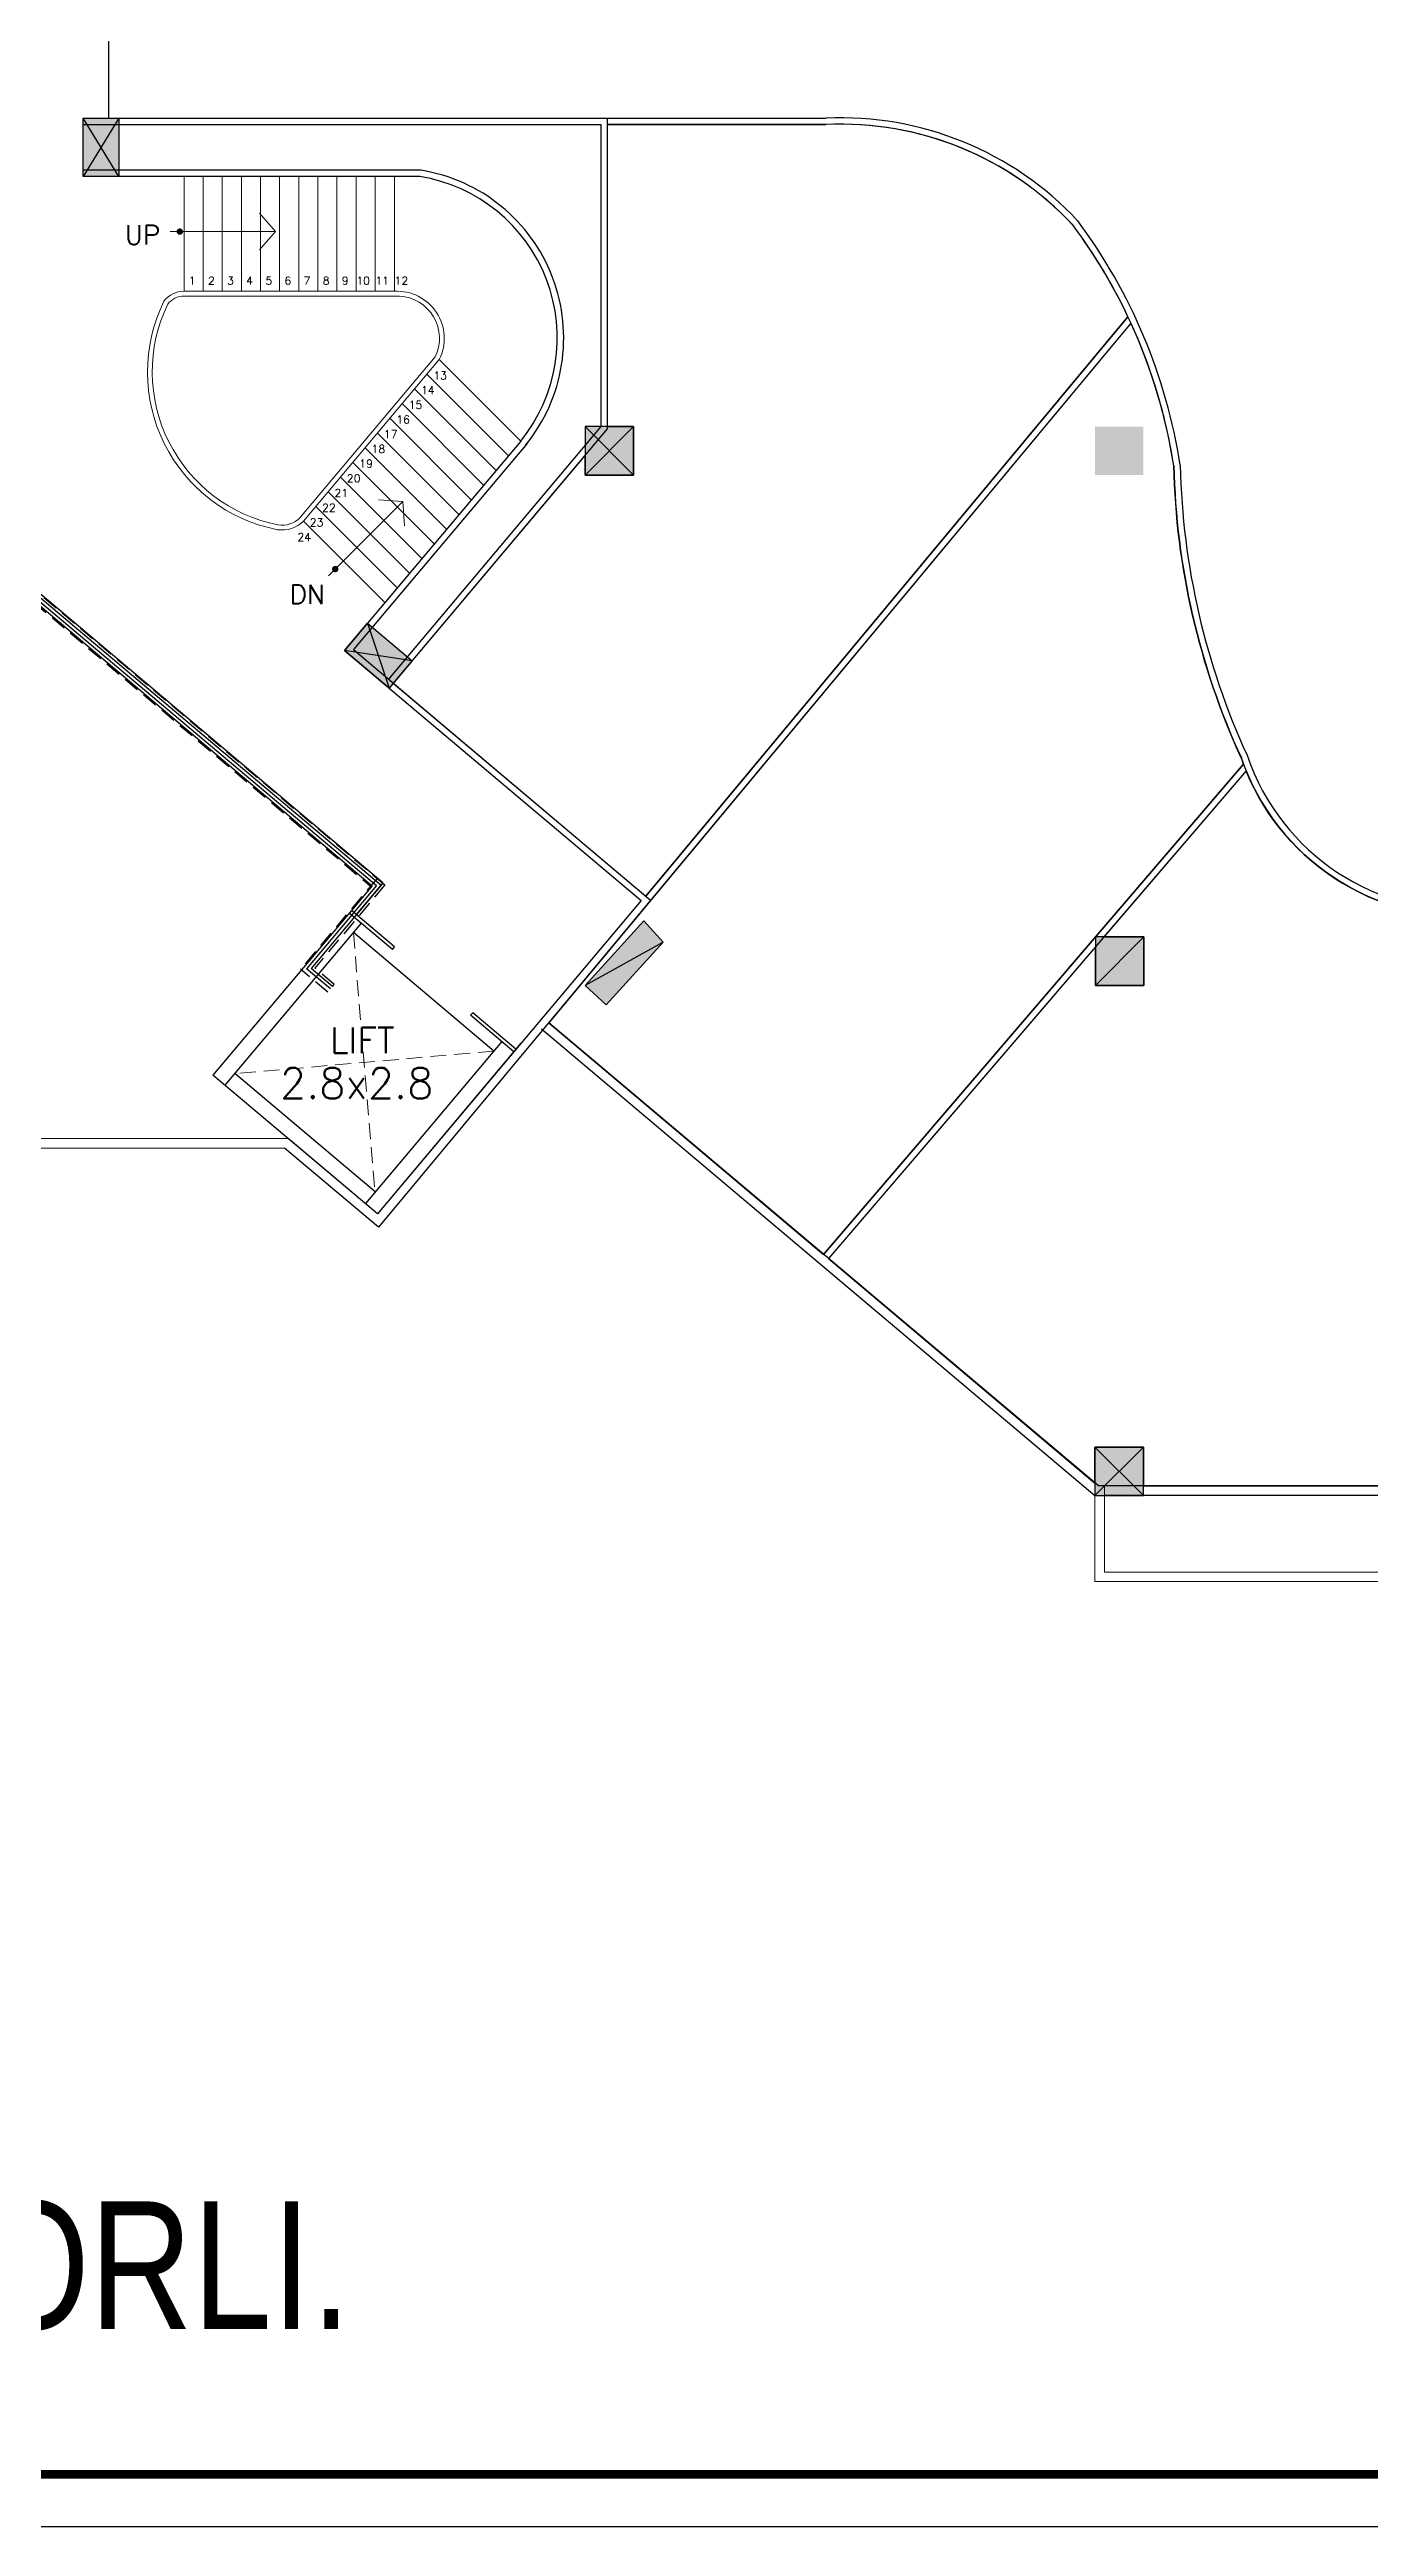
# Model space of a CAD drawing. Extents: x -14054 to 906348, y -36965 to 188562.
# Drawn here: x 480021 to 500733, y 60442 to 99286 of the extents above; entities that cross this region are included whole.
import ezdxf
from ezdxf.enums import TextEntityAlignment as Align

# ---------------------------------------------------------------- set-up
doc = ezdxf.new("R2010")
doc.units = 0
doc.header["$LTSCALE"] = 1000
doc.header["$MEASUREMENT"] = 0
doc.linetypes.add('HIDDEN', pattern=[0.375, 0.25, -0.125])
for name, color, linetype in [('BOR', 5, 'CONTINUOUS'), ('COL', 5, 'CONTINUOUS'), ('DIM1', 4, 'CONTINUOUS'), ('GLASS', 9, 'CONTINUOUS'), ('RETWALL', 7, 'CONTINUOUS'), ('SOLID', 252, 'CONTINUOUS')]:
    doc.layers.add(name, color=color, linetype=linetype)
for name, color, linetype, lineweight in [('HIDDEN', 7, 'HIDDEN', 15), ('STAIR', 4, 'CONTINUOUS', 15), ('TEXT', 3, 'CONTINUOUS', 15), ('WALL', 2, 'CONTINUOUS', 30), ('WIN', 6, 'CONTINUOUS', 9)]:
    doc.layers.add(name, color=color, linetype=linetype, lineweight=lineweight)
doc.styles.add('ROMAN', font='ROMANS')
doc.styles.add('ROMANS', font='ROMANS.shx', dxfattribs={"height": 350})
doc.styles.add('SW1', font='arial.ttf')

# ---------------------------------------------------------------- blocks, each defined once
blk = doc.blocks.new('*U46')
at = {"layer": 'SOLID'}
for points in [[(488424.06, 92613.15), (489184.06, 92613.15), (489184.06, 93373.15), (488424.06, 93373.15)], [(496424.06, 92613.15), (497184.06, 92613.15), (497184.06, 93373.15), (496424.06, 93373.15)], [(489650, 85289.94), (489346.04, 85624.58), (488423.7, 84609.15), (488756.8, 84306.59)], [(496434.06, 84609.15), (497194.06, 84609.15), (497194.06, 85369.15), (496434.06, 85369.15)], [(496424.06, 76609.15), (497184.06, 76609.15), (497184.06, 77369.15), (496424.06, 77369.15)]]:
    blk.add_hatch(color=256, dxfattribs=at).paths.add_polyline_path(points)
at = {"layer": 'BOR', "color": 2, "ltscale": 140}
blk.add_lwpolyline([(432315.25, 139976.49), (432315.25, 60441.6), (539703.42, 60441.6), (539703.42, 139976.49)], close=True, dxfattribs=at)
at = {"layer": 'BOR', "ltscale": 140, "const_width": 136.54}
blk.add_lwpolyline([(538884.16, 61260.85), (433134.5, 61260.85), (433134.5, 139157.23), (538884.16, 139157.23)], close=True, dxfattribs=at)
at = {"layer": 'COL', "color": 7}
for p, q in [((481111.06, 98209.15), (480551.06, 97294.15)), ((481111.06, 97294.15), (480551.06, 98209.15)), ((489184.06, 93373.15), (488424.06, 92613.15)), ((488424.06, 93373.15), (489184.06, 92613.15)), ((485010.46, 90290.92), (485349.19, 89273.04)), ((485710.09, 89701.23), (484649.56, 89862.73)), ((489650, 85289.94), (488423.7, 84609.15)), ((497194.06, 85369.15), (496434.06, 84609.15)), ((497184.06, 77369.15), (496424.06, 76609.15)), ((496424.06, 77369.15), (497184.06, 76609.15))]:
    blk.add_line(p, q, dxfattribs=at)
at = {"layer": 'COL'}
for points in [[(480551.06, 98209.15), (481111.06, 98209.15), (481111.06, 97294.15), (480551.06, 97294.15)], [(488424.06, 92613.15), (489184.06, 92613.15), (489184.06, 93373.15), (488424.06, 93373.15)], [(484649.56, 89862.73), (485010.46, 90290.92), (485710.09, 89701.23), (485349.19, 89273.04)], [(489650, 85289.94), (489346.04, 85624.58), (488423.7, 84609.15), (488756.8, 84306.59)], [(496434.06, 84609.15), (497194.06, 84609.15), (497194.06, 85369.15), (496434.06, 85369.15)], [(496424.06, 76609.15), (497184.06, 76609.15), (497184.06, 77369.15), (496424.06, 77369.15)]]:
    blk.add_lwpolyline(points, close=True, dxfattribs=at)
at = {"layer": 'DIM1', "linetype": 'HIDDEN'}
for p, q in [((477480.06, 92553.84), (485058.39, 86166.45)), ((477639.06, 92627.77), (485282.38, 86185.6)), ((485160.81, 86288.07), (483960.19, 84862.32)), ((485282.38, 86185.6), (484184.23, 84881.52)), ((484385.76, 84503.94), (483960.19, 84862.32)), ((484488.18, 84625.57), (484184.23, 84881.52)), ((484461.13, 84593.44), (484488.18, 84625.57))]:
    blk.add_line(p, q, dxfattribs=at)
at = {"layer": 'GLASS', "color": 9, "linetype": 'Continuous'}
for p, q in [((484758.51, 85783.95), (482584.58, 83202.36)), ((484912.02, 85584.87), (482772.48, 83044.13)), ((485402.19, 85172.1), (484724.12, 85743.1)), ((485436.59, 85212.95), (484758.51, 85783.95)), ((486993.98, 83580.35), (484788.19, 85437.82)), ((485402.19, 85172.1), (485436.59, 85212.95)), ((486627.63, 84140.17), (486662.03, 84181.02)), ((487305.71, 83569.17), (486627.63, 84140.17)), ((487340.11, 83610.02), (486662.03, 84181.02)), ((487117.81, 83727.4), (484978.27, 81186.65)), ((487340.11, 83610.02), (485166.17, 81028.42)), ((485166.17, 81028.42), (482584.58, 83202.36)), ((485133.08, 81370.49), (482927.29, 83227.96))]:
    blk.add_line(p, q, dxfattribs=at)
at = {"layer": 'HIDDEN'}
for p, q in [((484788.19, 85437.82), (485129.64, 81366.4)), ((486993.98, 83580.35), (482923.85, 83223.88))]:
    blk.add_line(p, q, dxfattribs=at)
at = {"layer": 'RETWALL', "color": 1, "linetype": 'Continuous'}
for p, q in [((477547.06, 92584.99), (485152.78, 86174.52)), ((477597.06, 92608.24), (485223.21, 86180.54)), ((485152.78, 86174.52), (484054.6, 84870.41)), ((485223.21, 86180.54), (484125.05, 84876.45)), ((484428.92, 84555.19), (484054.6, 84870.41)), ((484461.13, 84593.44), (484125.05, 84876.45))]:
    blk.add_line(p, q, dxfattribs=at)
at = {"layer": 'SOLID'}
for points in [[(481111.06, 97294.15), (480551.06, 97294.15), (481111.06, 98209.15), (480551.06, 98209.15)], [(485710.09, 89701.23), (485349.19, 89273.04), (485010.46, 90290.92), (484649.56, 89862.73)]]:
    blk.add_solid(points, dxfattribs=at)
at = {"layer": 'STAIR'}
for p, q in [((482131.81, 95494.6), (482131.81, 97294.15)), ((482431.81, 95494.6), (482431.81, 97294.15)), ((482731.81, 95494.6), (482731.81, 97294.15)), ((483031.81, 95494.6), (483031.81, 97294.15)), ((483331.81, 95494.6), (483331.81, 97294.15)), ((483631.81, 95494.6), (483631.81, 97294.15)), ((483931.81, 95494.6), (483931.81, 97294.15)), ((484231.81, 95494.6), (484231.81, 97294.15)), ((484531.81, 95494.6), (484531.81, 97294.15)), ((484831.81, 95494.6), (484831.81, 97294.15)), ((485131.81, 95494.6), (485131.81, 97294.15)), ((485431.81, 95494.6), (485431.81, 97294.15)), ((486137.2, 94423.9), (487414.7, 93146.4)), ((485943.3, 94193.54), (487220.76, 92916.08)), ((485555.4, 93732.91), (486832.86, 92455.45)), ((485749.35, 93963.23), (487026.81, 92685.77)), ((485167.51, 93272.28), (486444.97, 91994.82)), ((485361.45, 93502.59), (486638.91, 92225.13)), ((484973.56, 93041.96), (486251.02, 91764.5)), ((484585.66, 92581.33), (485863.13, 91303.87)), ((484779.61, 92811.64), (486057.07, 91534.18)), ((484197.77, 92120.69), (485475.23, 90843.23)), ((484391.72, 92351.01), (485669.18, 91073.55)), ((484003.82, 91890.38), (485281.28, 90612.92)), ((487417.92, 83702.42), (485166.17, 81028.42))]:
    blk.add_line(p, q, dxfattribs=at)
at = {"layer": 'STAIR', "linetype": 'Continuous'}
for p, q in [((483565.22, 96431), (481915.22, 96431)), ((485565.36, 92199.3), (484398.63, 91032.58))]:
    blk.add_line(p, q, dxfattribs=at)
at = {"layer": 'STAIR', "linetype": 'Continuous', "const_width": 50}
for points in [[(482040.22, 96431, 1), (482090.22, 96431, 1)], [(484487.02, 91120.97, 1), (484522.38, 91156.32, 1)]]:
    blk.add_lwpolyline(points, format="xyb", close=True, dxfattribs=at)
at = {"layer": 'STAIR', "linetype": 'Continuous'}
for points in [[(483315.22, 96143.32), (483565.22, 96431), (483315.22, 96718.68)], [(485592, 91819.11), (485565.36, 92199.3), (485185.16, 92225.95)]]:
    blk.add_lwpolyline(points, dxfattribs=at)
at = {"layer": 'WALL'}
for p, q in [((480946.06, 107234.65), (480946.06, 98209.15)), ((480551.06, 98209.15), (488771.45, 98209.15)), ((480551.06, 98109.15), (488671.45, 98109.15)), ((488671.45, 98109.15), (488671.45, 93373.15)), ((488771.45, 98209.15), (488771.45, 93336.66)), ((488771.45, 98209.15), (492203.73, 98209.15)), ((488771.45, 98109.15), (492203.73, 98109.15)), ((485844.9, 97394.15), (480551.06, 97394.15)), ((485831.81, 97294.15), (480551.06, 97294.15)), ((496989.56, 94995.3), (485184.29, 80817.07)), ((496942.87, 95095.51), (489377.08, 86008.92)), ((488671.45, 93373.15), (485337.33, 89413.82)), ((488771.45, 93336.66), (485413.8, 89349.37)), ((487414.7, 93146.4), (484649.56, 89862.73)), ((487514.7, 93109.9), (484790.43, 89874.77)), ((477436.06, 92613.15), (485082.34, 86168.5)), ((485253.21, 86216.16), (477586.06, 92675.29)), ((498756.52, 88078.14), (492166.89, 80391.79)), ((498797.92, 87972.8), (492242.81, 80326.71)), ((485082.34, 86168.5), (484758.51, 85783.95)), ((485253.21, 86216.16), (484835.01, 85719.54)), ((489302.8, 85940.75), (485166.17, 81028.42)), ((487741.65, 83927.1), (496424.06, 76609.15)), ((496478.93, 76759.15), (487854.85, 84024.43)), ((485184.29, 80817.07), (483709.21, 82059.21)), ((485166.17, 81028.42), (483763.96, 82209.21)), ((536734.06, 76759.15), (496478.93, 76759.15)), ((536884.06, 76609.15), (496574.06, 76609.15))]:
    blk.add_line(p, q, dxfattribs=at)
at = {"layer": 'WALL', "color": 2, "ltscale": 140}
for p, q in [((484649.56, 89862.73), (489302.8, 85940.75)), ((484790.43, 89874.77), (489453.54, 85944.48))]:
    blk.add_line(p, q, dxfattribs=at)
at = {"layer": 'WALL'}
for points in [[(496078.22, 96534.8, 0.21989349), (492203.23, 98109.15), (488771.45, 98109.15), (488771.45, 93373.15), (489184.06, 93373.15), (489184.06, 92613.15), (488424.06, 92613.15), (488424.06, 92924.12), (485413.8, 89349.37), (489377.08, 86008.92), (496942.87, 95095.51, 0.04930279)], [(497662.54, 92757.96, 0.06876155), (496989.56, 94995.3), (487854.85, 84024.43), (492166.89, 80391.79), (498756.52, 88078.14, -0.00736673), (498719.81, 88180.45, -0.10220591)], [(504424.06, 85521.73, 0.0849888), (502499.08, 85697.49, -0.32569279), (498797.92, 87972.8), (496565.78, 85369.15), (497194.06, 85369.15), (497194.06, 84609.15), (496434.06, 84609.15), (496434.06, 85215.51), (492243.37, 80327.36), (496424.06, 76805.38), (496424.06, 77369.15), (497184.06, 77369.15), (497184.06, 76759.15), (504424.06, 76759.15)]]:
    blk.add_lwpolyline(points, format="xyb", close=True, dxfattribs=at)
for points in [[(489346.04, 85624.58), (489650, 85289.94), (488756.8, 84306.59), (488423.7, 84609.15)], [(489650, 85289.94), (488756.8, 84306.59), (488423.7, 84609.15), (489346.04, 85624.58)], [(489650, 85289.94), (488756.8, 84306.59), (488423.7, 84609.15), (489346.04, 85624.58)]]:
    blk.add_lwpolyline(points, close=True, dxfattribs=at)
for centre, radius, start, end in [((492437.37, 93129.47), 5085.19, 43.067056, 92.575068), ((492437.37, 93129.47), 4985.19, 43.067056, 92.575068), ((485426.52, 94763.57), 2562.84, 320.875537, 80.900875), ((485425.28, 94763.41), 2664, 320.849364, 80.937387), ((489230.07, 91441.41), 8534.62, 8.829925, 36.66989), ((489230.07, 91441.41), 8634.62, 8.829925, 36.66989), ((509271, 93028.33), 11611.61, 181.30162, 204.702331), ((509271, 93028.33), 11511.61, 181.30162, 204.702331), ((502209.75, 89374.77), 3688.64, 198.811668, 274.498698), ((502209.75, 89374.77), 3588.64, 198.811668, 274.498698)]:
    blk.add_arc(centre, radius, start, end, dxfattribs=at)
at = {"layer": 'WIN'}
for p, q in [((485431.81, 95494.6), (482132.43, 95494.6)), ((485513.38, 95419.6), (482132.43, 95419.6)), ((484321.47, 95494.6), (482818.26, 95494.6)), ((486073.91, 94465.18), (483948.57, 91941.29)), ((486137.2, 94423.9), (484003.78, 91890.42)), ((458167.06, 82209.21), (483763.96, 82209.21)), ((458167.06, 82059.21), (483709.21, 82059.21)), ((496424.06, 75259.15), (496424.06, 76759.15)), ((496574.06, 75409.15), (496574.06, 76759.15)), ((496574.06, 75409.15), (538084.06, 75409.15)), ((496424.06, 75259.15), (538234.06, 75259.15))]:
    blk.add_line(p, q, dxfattribs=at)
for centre, radius, start, end in [((484077.32, 94229.28), 2518.86, 153.83297, 259.039765), ((484079.03, 94231.22), 2446.16, 154.24721, 258.931119), ((482132.43, 95094.6), 400, 90, 142.14358), ((482132.43, 95094.6), 325, 90, 142.14358), ((485473.69, 94754.48), 741.31, 333.516903, 93.238274), ((485473.69, 94754.48), 666.31, 334.266687, 86.584282), ((483667.95, 92226.25), 475, 261.582189, 315), ((483667.95, 92226.25), 400, 261.582189, 315)]:
    blk.add_arc(centre, radius, start, end, dxfattribs=at)
at = {"layer": 'BOR', "color": 3, "ltscale": 140, "style": 'SW1', "width": 0.8}
blk.add_text('ATRIA COMMERCIAL BUILDING AT, WORLI.', height=2000, dxfattribs=at).set_placement((461652.66, 64368.31), align=Align.MIDDLE)
at = {"layer": 'TEXT', "color": 3, "ltscale": 140, "style": 'ROMAN'}
for s, height, p in [('UP', 300, (481204.04, 96230.19)), ('1', 125, (482207.66, 95599.12)), ('2', 125, (482507.04, 95599.12)), ('3', 125, (482807.04, 95599.12)), ('4', 125, (483107.04, 95599.12)), ('5', 125, (483407.04, 95599.12)), ('6', 125, (483707.04, 95599.12)), ('7', 125, (484007.04, 95599.12)), ('8', 125, (484307.04, 95599.12)), ('9', 125, (484607.04, 95599.12)), ('10', 125, (484834.54, 95599.12)), ('11', 125, (485134.54, 95599.12)), ('12', 125, (485434.54, 95599.12)), ('14', 125, (485849.55, 93881.02)), ('13', 125, (486043.54, 94111.29)), ('15', 125, (485655.6, 93650.7)), ('17', 125, (485267.71, 93190.07)), ('16', 125, (485461.65, 93420.38)), ('19', 125, (484879.81, 92729.43)), ('18', 125, (485073.76, 92959.75)), ('20', 125, (484685.86, 92499.12)), ('22', 125, (484297.97, 92038.48)), ('21', 125, (484491.92, 92268.8)), ('24', 125, (483910.07, 91577.85)), ('23', 125, (484104.02, 91808.17)), ('DN', 300, (483789.53, 90593.85)), ('2.8x2.8', 480, (483636.68, 82835.66))]:
    blk.add_text(s, height=height, dxfattribs=at).set_placement(p)
at = {"layer": 'TEXT', "style": 'ROMANS'}
blk.add_text('LIFT', height=400, dxfattribs=at).set_placement((484422.33, 83548.04))

msp = doc.modelspace()

# ---------------------------------------------------------------- block references
at = {"layer": 'TEXT'}
msp.add_blockref('*U46', (0, 0), dxfattribs=at)

doc.saveas('drawing.dxf')
